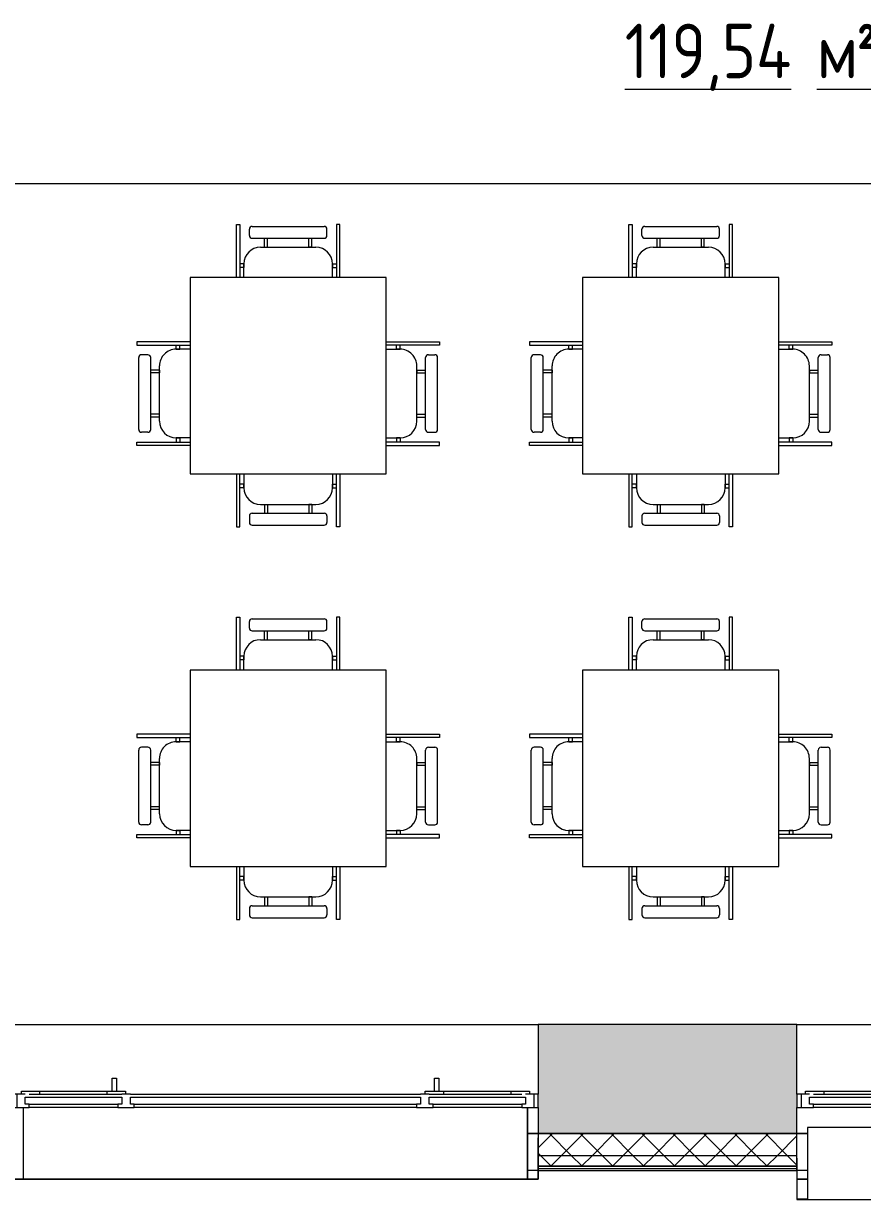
# Model space of a CAD drawing. Header units: millimetres. Extents: x -515342 to 330399, y -224905 to 507333.
# Drawn here: x -300393 to -296547, y 378007 to 383400 of the extents above; entities that cross this region are included whole.
import ezdxf

# ---------------------------------------------------------------- set-up
doc = ezdxf.new("R2010")
doc.units = ezdxf.units.MM
doc.linetypes.add('ASVP_Штриховая_ш3 п1_5', pattern=[4.5, 3, -1.5])
doc.layers.get('0').update_dxf_attribs({"lineweight": 0})
for name, color, linetype, lineweight in [('_ Окна', 7, 'Continuous', 0), ('Витраж', 7, 'Continuous', 0), ('Линии разделители', 7, 'ASVP_Штриховая_ш3 п1_5', 0), ('Марки помещений', 7, 'Continuous', 0), ('Мебель', 7, 'Continuous', 0), ('Окна', 7, 'Continuous', 0), ('Перекрытие', 7, 'Continuous', 0), ('Стены внутренние', 7, 'Continuous', 0), ('Стены наружные', 7, 'Continuous', 0), ('Стены несущие', 7, 'Continuous', 0), ('Стены отделка', 7, 'Continuous', 0), ('Стены штриховка', 7, 'Continuous', 0)]:
    doc.layers.add(name, color=color, linetype=linetype, lineweight=lineweight)
doc.styles.add('GOST Common_1', font='', dxfattribs={"width": 0.9, "height": 250})
doc.styles.add('GOST Common_2', font='', dxfattribs={"width": 0.9, "height": 250})
doc.styles.get('GOST Common_1').set_extended_font_data('GOST Common')
doc.styles.get('GOST Common_2').set_extended_font_data('GOST Common')
pattern_1 = [(45, (0, 0), (-70.71068, 70.71068), []), (135, (0, 0), (-70.71068, -70.71068), [])]

# ---------------------------------------------------------------- blocks, each defined once
blk = doc.blocks.new('Окно_ПВХ_3Створки_1Фрамуга-верх - АР_Окно_ОП_1820_h_х2370_3ст2фр-в-9801112-О_АР_П_4__10_050_План 4 этажа')
at = {"layer": '_ Окна'}
for p, q in [((-1129, 130), (-1205, 130)), ((-1205, 130), (-1205, 70)), ((-1185, 70), (-1185, 130)), ((-1147, 84), (-1147, 116)), ((-1147, 116), (-1129, 116)), ((-1129, 116), (-1129, 130)), ((-723, 116), (-1129, 116)), ((-647, 130), (-723, 130)), ((-723, 130), (-723, 116)), ((-723, 116), (-705, 116)), ((-705, 116), (-705, 84)), ((-665, 84), (-665, 116)), ((-665, 116), (-647, 116)), ((-647, 116), (-647, 130)), ((647, 116), (-647, 116)), ((723, 130), (647, 130)), ((647, 130), (647, 116)), ((647, 116), (665, 116)), ((665, 116), (665, 84)), ((705, 84), (705, 116)), ((705, 116), (723, 116)), ((723, 116), (723, 130)), ((1129, 116), (723, 116)), ((1129, 130), (1129, 116)), ((1205, 130), (1129, 130)), ((1129, 116), (1147, 116)), ((1147, 116), (1147, 84)), ((1185, 70), (1185, 130)), ((1205, 70), (1205, 130)), ((-1205, 70), (-1147, 70)), ((-1165, 56), (-1165, 70)), ((-1080, 56), (-1165, 56)), ((-705, 84), (-1147, 84)), ((-1080, 70), (-1080, 56)), ((-772, 70), (-772, 56)), ((-687, 56), (-772, 56)), ((-705, 70), (-665, 70)), ((-687, 70), (-687, 56)), ((665, 84), (-665, 84)), ((665, 70), (705, 70)), ((687, 56), (687, 70)), ((772, 56), (687, 56)), ((1147, 84), (705, 84)), ((772, 70), (772, 56)), ((1080, 70), (1080, 56)), ((1165, 56), (1080, 56)), ((1147, 70), (1205, 70)), ((1165, 70), (1165, 56))]:
    blk.add_line(p, q, dxfattribs=at)
at = {"layer": 'Окна'}
for p, q in [((-1129, 130), (-723, 130)), ((-647, 130), (647, 130)), ((723, 130), (1129, 130)), ((-705, 70), (-1129, 70)), ((-772, 56), (-1080, 56)), ((-748.5, -4), (-748.5, 56)), ((-728.5, 56), (-728.5, -4)), ((665, 70), (-665, 70)), ((1129, 70), (705, 70)), ((728.5, -4), (728.5, 56)), ((748.5, 56), (748.5, -4)), ((1080, 56), (772, 56)), ((-728.5, -4), (-748.5, -4)), ((748.5, -4), (728.5, -4))]:
    blk.add_line(p, q, dxfattribs=at)
blk = doc.blocks.new('Окно_ПВХ_3Створки_1Фрамуга-верх - АР_Окно_ОП_1820_h_х2370_3ст2фр-в-9695517-О_АР_П_4__10_050_План 4 этажа')
at = {"layer": '_ Окна'}
for p, q in [((-1129, 130), (-1205, 130)), ((-1205, 130), (-1205, 70)), ((-1185, 70), (-1185, 130)), ((-1147, 84), (-1147, 116)), ((-1147, 116), (-1129, 116)), ((-1129, 116), (-1129, 130)), ((-723, 116), (-1129, 116)), ((-647, 130), (-723, 130)), ((-723, 130), (-723, 116)), ((-723, 116), (-705, 116)), ((-705, 116), (-705, 84)), ((-665, 84), (-665, 116)), ((-665, 116), (-647, 116)), ((-647, 116), (-647, 130)), ((647, 116), (-647, 116)), ((723, 130), (647, 130)), ((647, 130), (647, 116)), ((647, 116), (665, 116)), ((665, 116), (665, 84)), ((705, 84), (705, 116)), ((705, 116), (723, 116)), ((723, 116), (723, 130)), ((1129, 116), (723, 116)), ((1129, 130), (1129, 116)), ((1205, 130), (1129, 130)), ((1129, 116), (1147, 116)), ((1147, 116), (1147, 84)), ((1185, 70), (1185, 130)), ((1205, 70), (1205, 130)), ((-1205, 70), (-1147, 70)), ((-1165, 56), (-1165, 70)), ((-1080, 56), (-1165, 56)), ((-705, 84), (-1147, 84)), ((-1080, 70), (-1080, 56)), ((-772, 70), (-772, 56)), ((-687, 56), (-772, 56)), ((-705, 70), (-665, 70)), ((-687, 70), (-687, 56)), ((665, 84), (-665, 84)), ((665, 70), (705, 70)), ((687, 56), (687, 70)), ((772, 56), (687, 56)), ((1147, 84), (705, 84)), ((772, 70), (772, 56)), ((1080, 70), (1080, 56)), ((1165, 56), (1080, 56)), ((1147, 70), (1205, 70)), ((1165, 70), (1165, 56))]:
    blk.add_line(p, q, dxfattribs=at)
at = {"layer": 'Окна'}
for p, q in [((-1129, 130), (-723, 130)), ((-647, 130), (647, 130)), ((723, 130), (1129, 130)), ((-705, 70), (-1129, 70)), ((-772, 56), (-1080, 56)), ((-748.5, -4), (-748.5, 56)), ((-728.5, 56), (-728.5, -4)), ((665, 70), (-665, 70)), ((1129, 70), (705, 70)), ((728.5, -4), (728.5, 56)), ((748.5, 56), (748.5, -4)), ((1080, 56), (772, 56)), ((-728.5, -4), (-748.5, -4)), ((748.5, -4), (728.5, -4))]:
    blk.add_line(p, q, dxfattribs=at)
blk = doc.blocks.new('Прямоугольный импост - АР_Откос_Металлический_50х330 Белый Правый-9899489-О_АР_П_4__10_050_План 4 этажа')
at = {"layer": 'Витраж'}
for p, q in [((-49, -39), (-1, -39)), ((-1, -40), (-49, -40))]:
    blk.add_line(p, q, dxfattribs=at)
blk = doc.blocks.new('Прямоугольный импост - АР_Откос_Металлический_50х330 Коричневый Правый-9899917-О_АР_П_4__10_050_План 4 этажа')
at = {"layer": 'Витраж'}
blk.add_line((76378.8, 2264.9), (74068.8, 2264.9), dxfattribs=at)
blk = doc.blocks.new('Прямоугольный импост - АР_Откос_Металлический_50х330 Коричневый Правый-V5-О_АР_П_4__10_050_План 4 этажа')
at = {"layer": 'Витраж'}
blk.add_line((0, -40), (-50, -40), dxfattribs=at)
blk = doc.blocks.new('Прямоугольный импост - АР_Откос_Металлический_50х330 Коричневый Левый-V6-О_АР_П_4__10_050_План 4 этажа')
at = {"layer": 'Витраж'}
blk.add_line((-50, -40), (0, -40), dxfattribs=at)
blk = doc.blocks.new('Прямоугольный импост - АР_Откос_Металлический_50х330 Коричневый Левый-9899771-О_АР_П_4__10_050_План 4 этажа')
at = {"layer": 'Витраж'}
for p, q in [((79974.6, 2502.4), (77664.6, 2502.4)), ((77664.6, 2172.4), (79974.6, 2172.4))]:
    blk.add_line(p, q, dxfattribs=at)
blk = doc.blocks.new('Прямоугольный импост - АР_Откос_Металлический_50х330 Коричневый Правый-V7-О_АР_П_4__10_050_План 4 этажа')
at = {"layer": 'Витраж', "lineweight": 18}
for p, q in [((-50, -40), (-50, 290)), ((-50, 290), (-49, 290)), ((-49, 290), (-49, -39)), ((-1, -39), (-1, 150)), ((-1, 150), (0, 150)), ((0, 150), (0, -40)), ((0, -40), (-50, -40)), ((-49, -39), (-1, -39))]:
    blk.add_line(p, q, dxfattribs=at)
blk = doc.blocks.new('Прямоугольный импост - АР_Откос_Металлический_50х330 Белый Левый-V17-О_АР_П_4__10_050_План 4 этажа')
at = {"layer": 'Витраж'}
blk.add_line((74068.8, 2265), (76378.8, 2265), dxfattribs=at)
blk = doc.blocks.new('Прямоугольный импост - АР_Откос_Металлический_50х330 Белый Правый-V12-О_АР_П_4__10_050_План 4 этажа')
at = {"layer": 'Витраж', "lineweight": 18}
for p, q in [((-50, -40), (-50, 290)), ((-49, 290), (-49, -39)), ((-1, -39), (-1, 150)), ((-1, 150), (0, 150)), ((0, 150), (0, -40)), ((0, -40), (-50, -40)), ((-49, -39), (-1, -39))]:
    blk.add_line(p, q, dxfattribs=at)
blk = doc.blocks.new('Прямоугольный импост - АР_Откос_Металлический_50х330 Белый Левый-V13-О_АР_П_4__10_050_План 4 этажа')
at = {"layer": 'Витраж', "lineweight": 18}
for p, q in [((-50, 290), (-50, -40)), ((-49, -39), (-49, 290)), ((0, 150), (-1, 150)), ((-1, 150), (-1, -39)), ((0, -40), (0, 150)), ((-50, -40), (0, -40)), ((-1, -39), (-49, -39))]:
    blk.add_line(p, q, dxfattribs=at)
blk = doc.blocks.new('СД_Люблино_Фасады_rvt-1-О_АР_П_4__10_050_План 4 этажа')
at = {"layer": 'Стены внутренние'}
h = blk.add_hatch(dxfattribs=at)
h.set_pattern_fill('FP_1', color=256, style=0, pattern_type=2)
h.set_pattern_definition([(45, (0, 0), (-224.5064, 224.5064), []), (45, (224.5, 0), (-224.5064, 224.5064), [396.875, -79.375, 3.353, -76.022])])
h.paths.add_polyline_path([(85325, 2475), (85325, 2975), (84034.6, 2975), (84034.6, 2475), (84733.5, 2475)])
h.paths.add_polyline_path([(82424.6, 2475), (82424.6, 2975), (80024.6, 2975), (80024.6, 2475), (82179, 2475)])
h.paths.add_polyline_path([(77581, 2475), (77614.6, 2475), (77614.6, 2975), (76428.8, 2975), (76428.8, 2475), (76559.2, 2475)])
h.paths.add_polyline_path([(74004.7, 2475), (74018.8, 2475), (74018.8, 2975), (71654.3, 2975), (71654.3, 2475), (73493.8, 2475)])
h.paths.add_polyline_path([(69917.5, 2475), (70044.3, 2475), (70044.3, 2975), (68833.2, 2975), (68833.2, 2475), (69406.6, 2475)])
h.paths.add_polyline_path([(67223.2, 2475), (67223.2, 2975), (66055, 2975), (66055, 2475), (66852.1, 2475)])
h.paths.add_polyline_path([(64445, 2475), (64445, 2975), (63279.5, 2975), (63279.5, 2475), (64297.6, 2475)])
h.paths.add_polyline_path([(61669.5, 2475), (61669.5, 2975), (59270, 2975), (59270, 2475), (61232.2, 2475)])
h.paths.add_polyline_path([(56860, 2475), (56860, 2975), (55705, 2975), (55705, 2475), (56634.1, 2475)])
h.paths.add_polyline_path([(53295, 2475), (53295, 2975), (52107.5, 2975), (52107.5, 2475), (53057.8, 2475)])
h.paths.add_polyline_path([(49481.5, 2475), (49697.5, 2475), (49697.5, 2975), (48505, 2975), (48505, 2475), (48970.6, 2475)])
h.paths.add_polyline_path([(46095, 2475), (46095, 2975), (44880, 2975), (44880, 2475), (45905.2, 2475)])
h.paths.add_polyline_path([(42329, 2475), (42470, 2475), (42470, 2975), (40100.1, 2975), (40100.1, 2475), (41818.1, 2475)])
h.paths.add_polyline_path([(38241.8, 2475), (38490.1, 2475), (38490.1, 2975), (37284.2, 2975), (37284.2, 2475), (37730.9, 2475)])
h.paths.add_polyline_path([(35674.2, 2475), (35674.2, 2975), (34486.9, 2975), (34486.9, 2475), (35177, 2475)])
h.paths.add_polyline_path([(32876.9, 2475), (32876.9, 2975), (31722.6, 2975), (31722.6, 2475), (32621.9, 2475)])
h.paths.add_polyline_path([(30067.4, 2475), (30112.6, 2475), (30112.6, 2975), (27685.9, 2975), (27685.9, 2475), (29556.5, 2475)])
h.paths.add_polyline_path([(25275.9, 2475), (25275.9, 2975), (24073.4, 2975), (24073.4, 2475), (24958.4, 2475)])
h.paths.add_polyline_path([(21382.1, 2475), (21663.4, 2475), (21663.4, 2975), (19290.9, 2975), (19290.9, 2475), (19338.5, 2475)])
h.paths.add_polyline_path([(17680.9, 2475), (17680.9, 2975), (16335, 2975), (16335, 2475), (17294.9, 2475)])
at = {"layer": 'Стены наружные'}
h = blk.add_hatch(dxfattribs=at)
h.set_pattern_fill('FP_2', color=256, style=0, pattern_type=2)
h.set_pattern_definition(pattern_1)
h.paths.add_polyline_path([(77614.6, 2374.9), (77614.6, 2474.9), (76428.8, 2474.9), (76428.8, 2374.9), (77581, 2374.9)])
h.paths.add_polyline_path([(74004.7, 2374.9), (74018.8, 2374.9), (74018.8, 2474.9), (71654.3, 2474.9), (71654.3, 2374.9), (73493.8, 2374.9)])
h.paths.add_polyline_path([(70044.3, 2374.9), (70044.3, 2474.9), (68833.2, 2474.9), (68833.2, 2374.9), (69917.5, 2374.9)])
h.paths.add_polyline_path([(67223.2, 2374.9), (67223.2, 2474.9), (66055, 2474.9), (66055, 2374.9), (66852.1, 2374.9)])
h.paths.add_polyline_path([(64445, 2374.9), (64445, 2474.9), (63279.5, 2474.9), (63279.5, 2374.9), (64297.6, 2374.9)])
h.paths.add_polyline_path([(61232.2, 2374.9), (61669.5, 2374.9), (61669.5, 2474.9), (60240, 2474.9), (60240, 2374.9), (60976.8, 2374.9)])
h = blk.add_hatch(dxfattribs=at)
h.set_pattern_fill('FP_2', color=256, style=0, pattern_type=2)
h.set_pattern_definition(pattern_1)
h.paths.add_polyline_path([(77581, 2324.9), (77614.6, 2324.9), (77614.6, 2374.9), (76428.8, 2374.9), (76428.8, 2324.9), (76559.2, 2324.9)])
h.paths.add_polyline_path([(74018.8, 2324.9), (74018.8, 2374.9), (71654.3, 2374.9), (71654.3, 2324.9), (74004.7, 2324.9)])
h.paths.add_polyline_path([(70044.3, 2324.9), (70044.3, 2374.9), (68833.2, 2374.9), (68833.2, 2324.9), (69917.5, 2324.9)])
h.paths.add_polyline_path([(67223.2, 2324.9), (67223.2, 2374.9), (66055, 2374.9), (66055, 2324.9), (66852.1, 2324.9)])
h.paths.add_polyline_path([(64297.6, 2324.9), (64445, 2324.9), (64445, 2374.9), (63279.5, 2374.9), (63279.5, 2324.9)])
h.paths.add_polyline_path([(61669.5, 2324.9), (61669.5, 2374.9), (60240, 2374.9), (60240, 2324.9), (61232.2, 2324.9)])
at = {"layer": 'Стены внутренние'}
for p, q in [((74018.8, 2975), (76428.8, 2975)), ((77614.6, 2975), (80024.6, 2975)), ((76428.8, 2475), (76379.8, 2475)), ((77663.6, 2475), (77614.6, 2475)), ((76428, 2304.9), (76379.7, 2304.9)), ((77663.6, 2304.9), (77615.6, 2304.9))]:
    blk.add_line(p, q, dxfattribs=at)
at = {"layer": 'Стены наружные'}
for p, q in [((76379.8, 2474.9), (76428.8, 2474.9)), ((77614.6, 2474.9), (77663.6, 2474.9))]:
    blk.add_line(p, q, dxfattribs=at)
at = {"layer": 'Стены несущие'}
for p, q in [((77614.6, 2975), (76428.8, 2975)), ((76428.8, 2975), (76428.8, 2655)), ((77614.6, 2655), (77614.6, 2975)), ((76428.8, 2595), (76428.8, 2475)), ((77614.6, 2475), (77614.6, 2595)), ((76428.8, 2475), (77614.6, 2475))]:
    blk.add_line(p, q, dxfattribs=at)
at = {"layer": 'Стены отделка', "lineweight": 9}
for p, q in [((77614.6, 2474.9), (76428.8, 2474.9)), ((76428.8, 2474.9), (76428.8, 2374.9)), ((77614.6, 2374.9), (77614.6, 2474.9)), ((76428.8, 2374.9), (76428.8, 2324.9)), ((77614.6, 2324.9), (77614.6, 2374.9)), ((76428.8, 2324.9), (76428.8, 2314.9)), ((77614.6, 2314.9), (77614.6, 2324.9)), ((76428.8, 2314.9), (76428.8, 2304.9)), ((76428.8, 2304.9), (77614.6, 2304.9)), ((77614.6, 2304.9), (77614.6, 2314.9))]:
    blk.add_line(p, q, dxfattribs=at)
at = {"layer": 'Стены штриховка'}
for p, q in [((76428.8, 2374.9), (77614.6, 2374.9)), ((76428.8, 2324.9), (77614.6, 2324.9)), ((77614.6, 2324.9), (76428.8, 2324.9)), ((76428.8, 2314.9), (77614.6, 2314.9))]:
    blk.add_line(p, q, dxfattribs=at)
at = {"layer": 'Витраж', "lineweight": 9, "extrusion": (0, 0, -1)}
for name, p in [('Прямоугольный импост - АР_Откос_Металлический_50х330 Белый Правый-V12-О_АР_П_4__10_050_План 4 этажа', (-74018.8, 2305)), ('Прямоугольный импост - АР_Откос_Металлический_50х330 Коричневый Правый-V7-О_АР_П_4__10_050_План 4 этажа', (-77614.6, 2212.4)), ('Прямоугольный импост - АР_Откос_Металлический_50х330 Белый Правый-9899489-О_АР_П_4__10_050_План 4 этажа', (-77614.6, 2304.9)), ('Прямоугольный импост - АР_Откос_Металлический_50х330 Коричневый Правый-V5-О_АР_П_4__10_050_План 4 этажа', (-74018.8, 2304.9))]:
    blk.add_blockref(name, p, dxfattribs=at)
at = {"layer": 'Витраж', "lineweight": 9}
for name, p in [('Прямоугольный импост - АР_Откос_Металлический_50х330 Белый Левый-V13-О_АР_П_4__10_050_План 4 этажа', (76428.8, 2305)), ('Прямоугольный импост - АР_Откос_Металлический_50х330 Коричневый Левый-9899771-О_АР_П_4__10_050_План 4 этажа', (0, 0)), ('Прямоугольный импост - АР_Откос_Металлический_50х330 Белый Левый-V17-О_АР_П_4__10_050_План 4 этажа', (0, 0)), ('Прямоугольный импост - АР_Откос_Металлический_50х330 Коричневый Правый-9899917-О_АР_П_4__10_050_План 4 этажа', (0, 0)), ('Прямоугольный импост - АР_Откос_Металлический_50х330 Коричневый Левый-V6-О_АР_П_4__10_050_План 4 этажа', (76428.8, 2304.9))]:
    blk.add_blockref(name, p, dxfattribs=at)
at = {"layer": 'Окна', "lineweight": 9, "rotation": 180}
for name, p in [('Окно_ПВХ_3Створки_1Фрамуга-верх - АР_Окно_ОП_1820_h_х2370_3ст2фр-в-9695517-О_АР_П_4__10_050_План 4 этажа', (75223.8, 2725)), ('Окно_ПВХ_3Створки_1Фрамуга-верх - АР_Окно_ОП_1820_h_х2370_3ст2фр-в-9801112-О_АР_П_4__10_050_План 4 этажа', (78819.6, 2725))]:
    blk.add_blockref(name, p, dxfattribs=at)
blk = doc.blocks.new('Стол-Прямоугольный - 900х900 мм-8748101-О_АР_П_4__10_050_План 4 этажа')
at = {"layer": 'Мебель'}
for p, q in [((450, 450), (-450, 450)), ((-450, 450), (-450, -450)), ((450, -450), (450, 450)), ((-450, -450), (450, -450))]:
    blk.add_line(p, q, dxfattribs=at)
blk = doc.blocks.new('Стул-Штабель - Стул-Штабель-8766705-О_АР_П_4__10_050_План 4 этажа')
at = {"layer": 'Мебель'}
for p, q in [((-416.6, 108.9), (-416.6, -134.5)), ((-401.3, -134.5), (-401.3, 108.9)), ((-382.2, 108.9), (-382.2, 45.4)), ((24.2, 108.9), (24.2, 45.4)), ((43.2, -134.5), (43.2, 108.9)), ((58.6, 108.9), (58.6, -134.5)), ((-401.3, 45.4), (-401.3, 62.4)), ((-382.2, 62.4), (-401.3, 62.4)), ((-382.2, 45.4), (-382.2, 62.4)), ((24.2, 62.4), (43.2, 62.4)), ((24.2, 45.4), (24.2, 62.4)), ((43.2, 45.4), (43.2, 62.4)), ((-382.2, 45.4), (-401.3, 45.4)), ((24.2, 45.4), (43.2, 45.4)), ((-306, -30.8), (-52, -30.8)), ((-286.9, -30.8), (-286.9, -71.4)), ((-286.9, -30.8), (-274.2, -30.8)), ((-274.2, -30.8), (-274.2, -71.4)), ((-83.8, -30.8), (-83.8, -71.4)), ((-71.1, -30.8), (-83.8, -30.8)), ((-71.1, -30.8), (-71.1, -71.4)), ((-356.8, -84.1), (-356.8, -113.6)), ((-344.1, -71.4), (-13.9, -71.4)), ((-1.2, -84.1), (-1.2, -113.6)), ((-416.6, -134.5), (-401.3, -134.5)), ((-344.1, -126.3), (-13.9, -126.3)), ((58.6, -134.5), (43.2, -134.5))]:
    blk.add_line(p, q, dxfattribs=at)
for centre, radius, start, end in [((-306, 45.4), 76.2, 180, 270), ((-52, 45.4), 76.2, 270, 0), ((-344.1, -84.1), 12.7, 90, 180), ((-13.9, -84.1), 12.7, 360, 90), ((-344.1, -113.6), 12.7, 180, 270), ((-13.9, -113.6), 12.7, 270, 0)]:
    blk.add_arc(centre, radius, start, end, dxfattribs=at)
blk = doc.blocks.new('Стул-Штабель - Стул-Штабель-8767036-О_АР_П_4__10_050_План 4 этажа')
at = {"layer": 'Мебель'}
for p, q in [((-416.6, -108.9), (-416.6, 134.5)), ((-416.6, 134.5), (-401.3, 134.5)), ((-401.3, 134.5), (-401.3, -108.9)), ((-356.8, 84.1), (-356.8, 113.6)), ((-344.1, 126.3), (-13.9, 126.3)), ((-1.2, 84.1), (-1.2, 113.6)), ((43.2, 134.5), (43.2, -108.9)), ((58.6, 134.5), (43.2, 134.5)), ((58.6, -108.9), (58.6, 134.5)), ((-344.1, 71.4), (-13.9, 71.4)), ((-286.9, 30.8), (-286.9, 71.4)), ((-274.2, 30.8), (-274.2, 71.4)), ((-83.8, 30.8), (-83.8, 71.4)), ((-71.1, 30.8), (-71.1, 71.4)), ((-306, 30.8), (-52, 30.8)), ((-286.9, 30.8), (-274.2, 30.8)), ((-71.1, 30.8), (-83.8, 30.8)), ((-401.3, -45.4), (-401.3, -62.4)), ((-382.2, -45.4), (-401.3, -45.4)), ((-382.2, -45.4), (-382.2, -62.4)), ((-382.2, -108.9), (-382.2, -45.4)), ((24.2, -45.4), (24.2, -62.4)), ((24.2, -45.4), (43.2, -45.4)), ((24.2, -108.9), (24.2, -45.4)), ((43.2, -45.4), (43.2, -62.4)), ((-382.2, -62.4), (-401.3, -62.4)), ((24.2, -62.4), (43.2, -62.4))]:
    blk.add_line(p, q, dxfattribs=at)
for centre, radius, start, end in [((-344.1, 113.6), 12.7, 90, 180), ((-13.9, 113.6), 12.7, 360, 90), ((-344.1, 84.1), 12.7, 180, 270), ((-13.9, 84.1), 12.7, 270, 0), ((-306, -45.4), 76.2, 90, 180), ((-52, -45.4), 76.2, 360, 90)]:
    blk.add_arc(centre, radius, start, end, dxfattribs=at)
blk = doc.blocks.new('Стул-Штабель - Стул-Штабель-V26-О_АР_П_4__10_050_План 4 этажа')
at = {"layer": 'Мебель'}
for p, q in [((-416.6, 108.9), (-416.6, -134.5)), ((-401.3, -134.5), (-401.3, 108.9)), ((-382.2, 108.9), (-382.2, 45.4)), ((24.2, 108.9), (24.2, 45.4)), ((43.2, -134.5), (43.2, 108.9)), ((58.6, 108.9), (58.6, -134.5)), ((-401.3, 45.4), (-401.3, 62.4)), ((-382.2, 62.4), (-401.3, 62.4)), ((-382.2, 45.4), (-382.2, 62.4)), ((24.2, 62.4), (43.2, 62.4)), ((24.2, 45.4), (24.2, 62.4)), ((43.2, 45.4), (43.2, 62.4)), ((-382.2, 45.4), (-401.3, 45.4)), ((24.2, 45.4), (43.2, 45.4)), ((-306, -30.8), (-52, -30.8)), ((-286.9, -30.8), (-286.9, -71.4)), ((-286.9, -30.8), (-274.2, -30.8)), ((-274.2, -30.8), (-274.2, -71.4)), ((-83.8, -30.8), (-83.8, -71.4)), ((-71.1, -30.8), (-83.8, -30.8)), ((-71.1, -30.8), (-71.1, -71.4)), ((-356.8, -84.1), (-356.8, -113.6)), ((-344.1, -71.4), (-13.9, -71.4)), ((-1.2, -84.1), (-1.2, -113.6)), ((-416.6, -134.5), (-401.3, -134.5)), ((-344.1, -126.3), (-13.9, -126.3)), ((58.6, -134.5), (43.2, -134.5))]:
    blk.add_line(p, q, dxfattribs=at)
for centre, radius, start, end in [((-306, 45.4), 76.2, 180, 270), ((-52, 45.4), 76.2, 270, 0), ((-344.1, -84.1), 12.7, 90, 180), ((-13.9, -84.1), 12.7, 360, 90), ((-344.1, -113.6), 12.7, 180, 270), ((-13.9, -113.6), 12.7, 270, 0)]:
    blk.add_arc(centre, radius, start, end, dxfattribs=at)
blk = doc.blocks.new('Стул-Штабель - Стул-Штабель-V27-О_АР_П_4__10_050_План 4 этажа')
at = {"layer": 'Мебель'}
for p, q in [((-416.6, -108.9), (-416.6, 134.5)), ((-416.6, 134.5), (-401.3, 134.5)), ((-401.3, 134.5), (-401.3, -108.9)), ((-356.8, 84.1), (-356.8, 113.6)), ((-344.1, 126.3), (-13.9, 126.3)), ((-1.2, 84.1), (-1.2, 113.6)), ((43.2, 134.5), (43.2, -108.9)), ((58.6, 134.5), (43.2, 134.5)), ((58.6, -108.9), (58.6, 134.5)), ((-344.1, 71.4), (-13.9, 71.4)), ((-286.9, 30.8), (-286.9, 71.4)), ((-274.2, 30.8), (-274.2, 71.4)), ((-83.8, 30.8), (-83.8, 71.4)), ((-71.1, 30.8), (-71.1, 71.4)), ((-306, 30.8), (-52, 30.8)), ((-286.9, 30.8), (-274.2, 30.8)), ((-71.1, 30.8), (-83.8, 30.8)), ((-401.3, -45.4), (-401.3, -62.4)), ((-382.2, -45.4), (-401.3, -45.4)), ((-382.2, -45.4), (-382.2, -62.4)), ((-382.2, -108.9), (-382.2, -45.4)), ((24.2, -45.4), (24.2, -62.4)), ((24.2, -45.4), (43.2, -45.4)), ((24.2, -108.9), (24.2, -45.4)), ((43.2, -45.4), (43.2, -62.4)), ((-382.2, -62.4), (-401.3, -62.4)), ((24.2, -62.4), (43.2, -62.4))]:
    blk.add_line(p, q, dxfattribs=at)
for centre, radius, start, end in [((-344.1, 113.6), 12.7, 90, 180), ((-13.9, 113.6), 12.7, 360, 90), ((-344.1, 84.1), 12.7, 180, 270), ((-13.9, 84.1), 12.7, 270, 0), ((-306, -45.4), 76.2, 90, 180), ((-52, -45.4), 76.2, 360, 90)]:
    blk.add_arc(centre, radius, start, end, dxfattribs=at)

msp = doc.modelspace()

# ---------------------------------------------------------------- linework, layer by layer
at = {"layer": 'Линии разделители'}
msp.add_line((-301835.1253, 382666.9286), (-293096.8897, 382666.9286), dxfattribs=at)
at = {"layer": 'Перекрытие'}
msp.add_line((-301906.8897, 382666.9286), (-293096.8897, 382666.9286), dxfattribs=at)

# ---------------------------------------------------------------- block references
msp.add_blockref('СД_Люблино_Фасады_rvt-1-О_АР_П_4__10_050_План 4 этажа', (-374461.8897, 375834.4886))
at = {"layer": 'Мебель'}
for name, p in [('Стул-Штабель - Стул-Штабель-V27-О_АР_П_4__10_050_План 4 этажа', (-299000.7474, 382343.4204)), ('Стул-Штабель - Стул-Штабель-V27-О_АР_П_4__10_050_План 4 этажа', (-297200.7474, 382343.4204)), ('Стол-Прямоугольный - 900х900 мм-8748101-О_АР_П_4__10_050_План 4 этажа', (-299179.7966, 381784.4886)), ('Стол-Прямоугольный - 900х900 мм-8748101-О_АР_П_4__10_050_План 4 этажа', (-297379.7966, 381784.4886)), ('Стул-Штабель - Стул-Штабель-V26-О_АР_П_4__10_050_План 4 этажа', (-299000.7474, 381225.5567)), ('Стул-Штабель - Стул-Штабель-V26-О_АР_П_4__10_050_План 4 этажа', (-297200.7474, 381225.5567)), ('Стул-Штабель - Стул-Штабель-V27-О_АР_П_4__10_050_План 4 этажа', (-299000.7474, 380543.4204)), ('Стул-Штабель - Стул-Штабель-V27-О_АР_П_4__10_050_План 4 этажа', (-297200.7474, 380543.4204)), ('Стол-Прямоугольный - 900х900 мм-8748101-О_АР_П_4__10_050_План 4 этажа', (-299179.7966, 379984.4886)), ('Стол-Прямоугольный - 900х900 мм-8748101-О_АР_П_4__10_050_План 4 этажа', (-297379.7966, 379984.4886)), ('Стул-Штабель - Стул-Штабель-V26-О_АР_П_4__10_050_План 4 этажа', (-299000.7474, 379425.5567)), ('Стул-Штабель - Стул-Штабель-V26-О_АР_П_4__10_050_План 4 этажа', (-297200.7474, 379425.5567))]:
    msp.add_blockref(name, p, dxfattribs=at)
for name, p, rotation in [('Стул-Штабель - Стул-Штабель-8767036-О_АР_П_4__10_050_План 4 этажа', (-299738.728, 381881.9225), 89.99999999999972), ('Стул-Штабель - Стул-Штабель-8766705-О_АР_П_4__10_050_План 4 этажа', (-298620.8651, 381881.9225), 89.99999999999993), ('Стул-Штабель - Стул-Штабель-8767036-О_АР_П_4__10_050_План 4 этажа', (-297938.728, 381881.9225), 89.99999999999972), ('Стул-Штабель - Стул-Штабель-8766705-О_АР_П_4__10_050_План 4 этажа', (-296820.8651, 381881.9225), 89.99999999999993), ('Стул-Штабель - Стул-Штабель-8767036-О_АР_П_4__10_050_План 4 этажа', (-299738.728, 380081.9225), 89.99999999999972), ('Стул-Штабель - Стул-Штабель-8766705-О_АР_П_4__10_050_План 4 этажа', (-298620.8651, 380081.9225), 89.99999999999993), ('Стул-Штабель - Стул-Штабель-8767036-О_АР_П_4__10_050_План 4 этажа', (-297938.728, 380081.9225), 89.99999999999972), ('Стул-Штабель - Стул-Штабель-8766705-О_АР_П_4__10_050_План 4 этажа', (-296820.8651, 380081.9225), 89.99999999999993)]:
    msp.add_blockref(name, p, dxfattribs=dict(at, rotation=rotation))

# ---------------------------------------------------------------- texts
at = {"layer": 'Марки помещений', "char_height": 250, "attachment_point": 1}
for s, insert, width, style in [('\\L119,54 ', (-297636.843, 383399.1137), 1067.84775, 'GOST Common_1'), ('\\L\\fGOST Common|b0|i0|c238|p34|;\\W.9;\\L²', (-296577.1867, 383399.1137), 165.949312, 'GOST Common_2'), ('\\L\\fGOST Common|b0|i0|c204|p34|;\\W.9;\\Lм', (-296755.7805, 383399.1137), 216.455625, 'GOST Common_1')]:
    msp.add_mtext(s, dxfattribs=dict(at, insert=insert, width=width, style=style))

doc.saveas('drawing.dxf')
